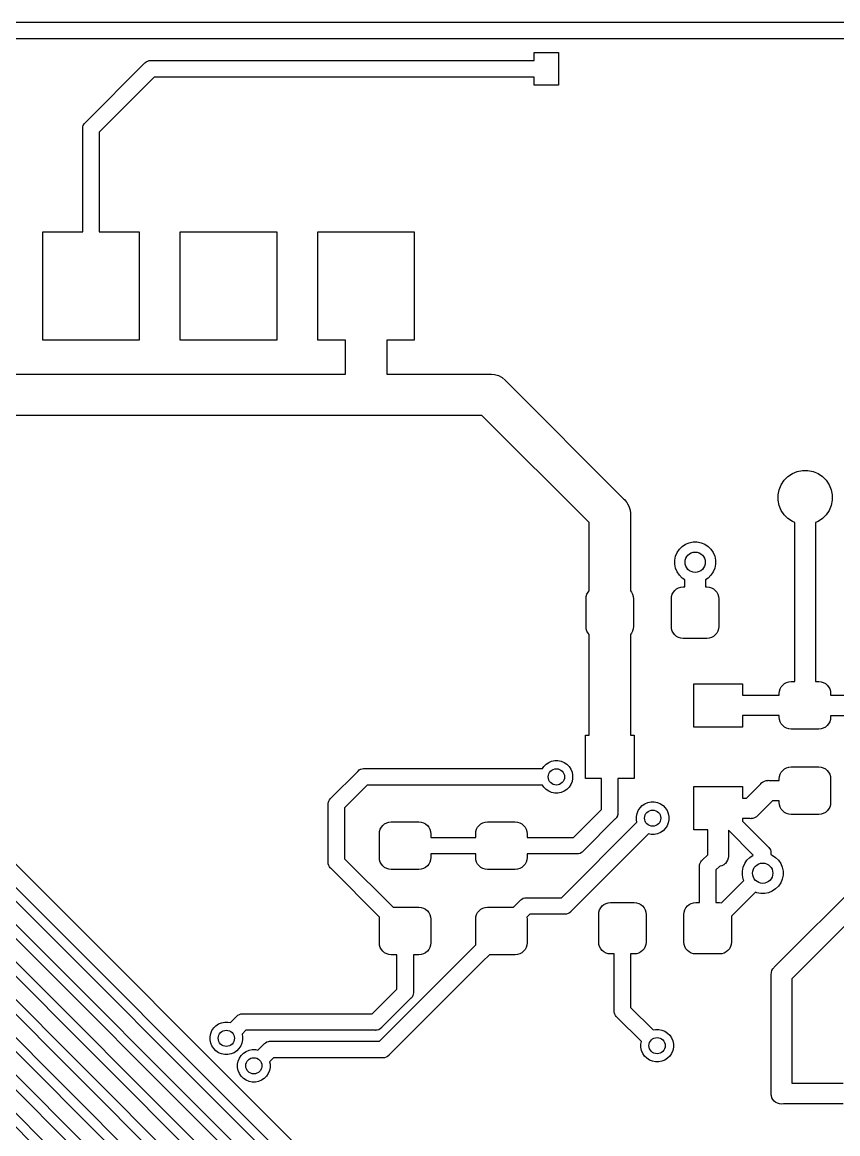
# Model space of a CAD drawing. Extents: x -66 to 211, y -177 to 13.
# Drawn here: x 50.71 to 65.77, y -39.41 to -18.89 of the extents above; entities that cross this region are included whole.
import ezdxf

# ---------------------------------------------------------------- set-up
doc = ezdxf.new("R2010")
doc.units = 0
doc.layers.add('BLACK', color=7, linetype='CONTINUOUS')

msp = doc.modelspace()

# ---------------------------------------------------------------- linework, layer by layer
at = {"layer": 'BLACK', "linetype": 'CONTINUOUS'}
for p, q in [((40.4898, -18.89), (69.1161, -18.89)), ((69.0605, -19.1948), (40.4898, -19.1948)), ((60.166, -19.5971), (60.166, -19.4495)), ((60.166, -19.4495), (60.616, -19.4495)), ((60.616, -19.4495), (60.616, -20.0495)), ((51.8786, -20.7404), (52.972, -19.647)), ((52.972, -19.647), (52.9767, -19.6412)), ((52.9767, -19.6412), (52.9924, -19.6284)), ((52.9924, -19.6284), (52.9999, -19.6222)), ((52.9999, -19.6222), (53.0264, -19.608)), ((53.0264, -19.608), (53.0291, -19.6072)), ((53.0291, -19.6072), (53.0551, -19.5993)), ((53.0551, -19.5993), (53.0775, -19.5971)), ((53.0775, -19.5971), (53.085, -19.5963)), ((53.0775, -19.5971), (53.0775, -19.5971)), ((53.085, -19.5963), (53.0925, -19.5971)), ((53.0925, -19.5971), (60.166, -19.5971)), ((53.1481, -19.9019), (52.1335, -20.9165)), ((60.166, -19.9019), (53.1481, -19.9019)), ((60.166, -20.0495), (60.166, -19.9019)), ((60.616, -20.0495), (60.166, -20.0495)), ((51.828, -20.8534), (51.8309, -20.8235)), ((51.8287, -20.8609), (51.828, -20.8534)), ((51.8287, -22.7566), (51.8287, -20.8609)), ((51.8309, -20.8235), (51.8396, -20.7948)), ((51.8396, -20.7948), (51.8538, -20.7683)), ((51.8538, -20.7683), (51.868, -20.7509)), ((51.868, -20.7509), (51.8681, -20.7509)), ((51.8681, -20.7509), (51.8728, -20.7451)), ((51.8728, -20.7451), (51.8786, -20.7404)), ((52.1335, -20.9165), (52.1335, -22.7566)), ((51.0911, -24.7566), (51.0911, -22.7566)), ((51.0911, -22.7566), (51.8287, -22.7566)), ((52.1335, -22.7566), (52.8711, -22.7566)), ((52.8711, -22.7566), (52.8711, -24.7566)), ((53.6311, -24.7566), (53.6311, -22.7566)), ((53.6311, -22.7566), (55.4111, -22.7566)), ((55.4111, -22.7566), (55.4111, -24.7566)), ((56.1711, -24.7566), (56.1711, -22.7566)), ((56.1711, -22.7566), (57.9511, -22.7566)), ((57.9511, -22.7566), (57.9511, -24.7566)), ((52.8711, -24.7566), (51.0911, -24.7566)), ((55.4111, -24.7566), (53.6311, -24.7566)), ((56.6801, -24.7566), (56.1711, -24.7566)), ((56.6801, -25.3873), (56.6801, -24.7566)), ((57.9511, -24.7566), (57.4421, -24.7566)), ((57.4421, -24.7566), (57.4421, -25.3873)), ((37.8311, -25.3873), (56.6801, -25.3873)), ((57.4421, -25.3873), (59.3411, -25.3873)), ((59.3411, -25.3873), (59.3598, -25.3855)), ((59.3598, -25.3855), (59.3785, -25.3873)), ((59.3785, -25.3873), (59.3785, -25.3873)), ((59.3785, -25.3873), (59.4345, -25.3928)), ((59.4345, -25.3928), (59.5063, -25.4146)), ((59.5063, -25.4146), (59.5725, -25.45)), ((59.5725, -25.45), (59.6305, -25.4976)), ((59.6305, -25.4976), (59.6424, -25.5121)), ((59.6424, -25.5121), (61.8182, -27.6878)), ((57.0449, -26.1493), (37.692, -26.1493)), ((57.0636, -26.1511), (57.0449, -26.1493)), ((57.0823, -26.1493), (57.0636, -26.1511)), ((59.202, -26.1493), (57.0823, -26.1493)), ((61.181, -28.1283), (59.202, -26.1493)), ((64.7829, -27.3469), (64.8526, -27.2773)), ((64.8526, -27.2773), (64.9345, -27.2226)), ((64.9345, -27.2226), (65.0255, -27.1849)), ((65.0255, -27.1849), (65.1221, -27.1657)), ((65.1221, -27.1657), (65.2206, -27.1657)), ((65.2206, -27.1657), (65.3172, -27.1849)), ((65.3172, -27.1849), (65.4082, -27.2226)), ((65.4082, -27.2226), (65.4901, -27.2773)), ((65.4901, -27.2773), (65.5597, -27.3469)), ((64.6905, -27.5198), (64.7282, -27.4288)), ((64.7282, -27.4288), (64.7829, -27.3469)), ((65.5597, -27.3469), (65.6144, -27.4288)), ((65.6144, -27.4288), (65.6521, -27.5198)), ((43.7757, -27.6191), (64.3607, -48.2041)), ((61.8182, -27.6878), (61.8327, -27.6998)), ((61.8327, -27.6998), (61.8465, -27.7166)), ((64.6713, -27.6164), (64.6905, -27.5198)), ((64.6713, -27.7149), (64.6713, -27.6164)), ((65.6521, -27.5198), (65.6713, -27.6164)), ((65.6713, -27.6164), (65.6713, -27.7149)), ((64.1845, -48.459), (43.5995, -27.874)), ((61.8465, -27.7166), (61.8803, -27.7578)), ((61.8803, -27.7578), (61.8923, -27.7802)), ((61.8923, -27.7802), (61.9157, -27.824)), ((61.9157, -27.824), (61.9375, -27.8958)), ((61.9375, -27.8958), (61.943, -27.9518)), ((64.6905, -27.8115), (64.6713, -27.7149)), ((64.7282, -27.9025), (64.6905, -27.8115)), ((64.7829, -27.9844), (64.7282, -27.9025)), ((65.6144, -27.9025), (65.5597, -27.9844)), ((65.6521, -27.8115), (65.6144, -27.9025)), ((65.6713, -27.7149), (65.6521, -27.8115)), ((43.5674, -28.0915), (64.1727, -48.6969)), ((61.943, -27.9518), (61.9448, -27.9705)), ((61.9448, -27.9705), (61.943, -27.9892)), ((61.943, -27.9892), (61.943, -29.3874)), ((64.8526, -28.0541), (64.7829, -27.9844)), ((64.9345, -28.1088), (64.8526, -28.0541)), ((64.9808, -28.128), (64.9345, -28.1088)), ((65.4082, -28.1088), (65.3618, -28.128)), ((65.4901, -28.0541), (65.4082, -28.1088)), ((65.5597, -27.9844), (65.4901, -28.0541)), ((61.181, -29.3874), (61.181, -28.1283)), ((64.9808, -31.0636), (64.9808, -28.128)), ((65.3618, -28.128), (65.3618, -31.0636)), ((63.9965, -48.9518), (43.3912, -28.3464)), ((62.9617, -28.5272), (63.0299, -28.4989)), ((63.0299, -28.4989), (63.1024, -28.4845)), ((63.1024, -28.4845), (63.1763, -28.4845)), ((63.1763, -28.4845), (63.2487, -28.4989)), ((63.2487, -28.4989), (63.3169, -28.5272)), ((43.3388, -28.5538), (63.9873, -49.2023)), ((62.7787, -28.7501), (62.807, -28.6819)), ((62.807, -28.6819), (62.848, -28.6204)), ((62.848, -28.6204), (62.9003, -28.5682)), ((62.9003, -28.5682), (62.9617, -28.5272)), ((63.3169, -28.5272), (63.3784, -28.5682)), ((63.3784, -28.5682), (63.4306, -28.6204)), ((63.4306, -28.6204), (63.4716, -28.6819)), ((63.4716, -28.6819), (63.4999, -28.7501)), ((63.8111, -49.4572), (43.1626, -28.8087)), ((62.7643, -28.8225), (62.7787, -28.7501)), ((62.7643, -28.8964), (62.7643, -28.8225)), ((62.7787, -28.9689), (62.7643, -28.8964)), ((63.4999, -28.7501), (63.5143, -28.8225)), ((63.5143, -28.8964), (63.4999, -28.9689)), ((63.5143, -28.8225), (63.5143, -28.8964)), ((43.1127, -29.0262), (63.7917, -49.7053)), ((62.807, -29.0371), (62.7787, -28.9689)), ((62.848, -29.0985), (62.807, -29.0371)), ((62.9003, -29.1508), (62.848, -29.0985)), ((63.4306, -29.0985), (63.3784, -29.1508)), ((63.4716, -29.0371), (63.4306, -29.0985)), ((63.4999, -28.9689), (63.4716, -29.0371)), ((63.6156, -49.9601), (42.9365, -29.2811)), ((62.7967, -29.351), (62.8345, -29.3308)), ((62.8345, -29.3308), (62.8756, -29.3183)), ((62.8756, -29.3183), (62.9182, -29.3141)), ((62.9465, -29.1816), (62.9003, -29.1508)), ((62.9182, -29.3141), (62.9465, -29.3141)), ((62.9465, -29.3141), (62.9465, -29.1816)), ((63.3784, -29.1508), (63.3275, -29.1848)), ((63.3275, -29.1848), (63.3275, -29.3141)), ((63.3275, -29.3141), (63.3557, -29.3141)), ((63.3557, -29.3141), (63.3984, -29.3183)), ((63.3984, -29.3183), (63.4394, -29.3308)), ((63.4394, -29.3308), (63.4773, -29.351)), ((42.8867, -29.5012), (63.5911, -50.2056)), ((61.1245, -29.5329), (61.1287, -29.4902)), ((61.1245, -30.0454), (61.1245, -29.5329)), ((61.1287, -29.4902), (61.1411, -29.4492)), ((61.1411, -29.4492), (61.1613, -29.4113)), ((61.1613, -29.4113), (61.181, -29.3874)), ((61.943, -29.3874), (61.9626, -29.4113)), ((61.9626, -29.4113), (61.9828, -29.4492)), ((61.9828, -29.4492), (61.9953, -29.4902)), ((61.9953, -29.4902), (61.9995, -29.5329)), ((61.9995, -29.5329), (61.9995, -30.0454)), ((62.6995, -29.5329), (62.7037, -29.4902)), ((62.6995, -30.0454), (62.6995, -29.5329)), ((62.7037, -29.4902), (62.7161, -29.4492)), ((62.7161, -29.4492), (62.7363, -29.4113)), ((62.7363, -29.4113), (62.7635, -29.3782)), ((62.7635, -29.3782), (62.7967, -29.351)), ((63.4773, -29.351), (63.5104, -29.3782)), ((63.5104, -29.3782), (63.5376, -29.4113)), ((63.5376, -29.4113), (63.5578, -29.4492)), ((63.5578, -29.4492), (63.5703, -29.4902)), ((63.5703, -29.4902), (63.5745, -29.5329)), ((63.5745, -29.5329), (63.5745, -30.0454)), ((63.4149, -50.4605), (42.7105, -29.7561)), ((42.6631, -29.9635), (63.4209, -50.7213)), ((61.1287, -30.088), (61.1245, -30.0454)), ((61.1411, -30.1291), (61.1287, -30.088)), ((61.1613, -30.1669), (61.1411, -30.1291)), ((61.9828, -30.1291), (61.9626, -30.1669)), ((61.9953, -30.088), (61.9828, -30.1291)), ((61.9995, -30.0454), (61.9953, -30.088)), ((62.7037, -30.088), (62.6995, -30.0454)), ((62.7161, -30.1291), (62.7037, -30.088)), ((62.7363, -30.1669), (62.7161, -30.1291)), ((63.5578, -30.1291), (63.5376, -30.1669)), ((63.5703, -30.088), (63.5578, -30.1291)), ((63.5745, -30.0454), (63.5703, -30.088)), ((63.2447, -50.9761), (42.487, -30.2184)), ((61.181, -30.1908), (61.1613, -30.1669)), ((61.181, -32.0522), (61.181, -30.1908)), ((61.9626, -30.1669), (61.943, -30.1908)), ((61.943, -30.1908), (61.943, -32.0522)), ((62.7635, -30.2), (62.7363, -30.1669)), ((62.7967, -30.2273), (62.7635, -30.2)), ((62.8345, -30.2475), (62.7967, -30.2273)), ((62.8756, -30.2599), (62.8345, -30.2475)), ((62.9182, -30.2641), (62.8756, -30.2599)), ((63.3557, -30.2641), (62.9182, -30.2641)), ((63.3984, -30.2599), (63.3557, -30.2641)), ((63.4394, -30.2475), (63.3984, -30.2599)), ((63.4773, -30.2273), (63.4394, -30.2475)), ((63.5104, -30.2), (63.4773, -30.2273)), ((63.5376, -30.1669), (63.5104, -30.2)), ((42.4472, -30.4537), (63.2177, -51.2242)), ((63.0415, -51.4791), (42.2711, -30.7086)), ((42.2466, -30.9363), (63.0297, -51.7195)), ((63.1116, -31.9022), (63.1116, -31.1022)), ((63.1116, -31.1022), (64.0116, -31.1022)), ((64.0116, -31.1022), (64.0116, -31.3106)), ((64.7079, -31.1986), (64.7281, -31.1608)), ((64.7281, -31.1608), (64.7553, -31.1276)), ((64.7553, -31.1276), (64.7885, -31.1004)), ((64.7885, -31.1004), (64.8263, -31.0802)), ((64.8263, -31.0802), (64.8673, -31.0678)), ((64.8673, -31.0678), (64.91, -31.0636)), ((64.91, -31.0636), (64.9808, -31.0636)), ((65.3618, -31.0636), (65.4225, -31.0636)), ((65.4225, -31.0636), (65.4652, -31.0678)), ((65.4652, -31.0678), (65.5062, -31.0802)), ((65.5062, -31.0802), (65.544, -31.1004)), ((65.544, -31.1004), (65.5772, -31.1276)), ((65.5772, -31.1276), (65.6044, -31.1608)), ((65.6044, -31.1608), (65.6246, -31.1986)), ((64.0116, -31.3106), (64.6912, -31.3106)), ((64.6912, -31.2823), (64.6954, -31.2397)), ((64.6912, -31.3106), (64.6912, -31.2823)), ((64.6954, -31.2397), (64.7079, -31.1986)), ((65.6246, -31.1986), (65.637, -31.2397)), ((65.637, -31.2397), (65.6412, -31.2823)), ((65.6412, -31.2823), (65.6412, -31.3132)), ((65.6412, -31.3132), (68.0804, -31.3132)), ((64.6912, -31.6916), (64.0116, -31.6916)), ((64.0116, -31.6916), (64.0116, -31.9022)), ((64.6912, -31.7198), (64.6912, -31.6916)), ((64.6954, -31.7625), (64.6912, -31.7198)), ((64.7079, -31.8035), (64.6954, -31.7625)), ((64.7281, -31.8414), (64.7079, -31.8035)), ((65.6246, -31.8035), (65.6044, -31.8414)), ((65.637, -31.7625), (65.6246, -31.8035)), ((65.6412, -31.7198), (65.637, -31.7625)), ((67.8993, -31.6942), (65.6412, -31.6942)), ((65.6412, -31.6942), (65.6412, -31.7198)), ((64.0116, -31.9022), (63.1116, -31.9022)), ((64.7553, -31.8745), (64.7281, -31.8414)), ((64.7885, -31.9017), (64.7553, -31.8745)), ((64.8263, -31.9219), (64.7885, -31.9017)), ((64.8673, -31.9344), (64.8263, -31.9219)), ((64.91, -31.9386), (64.8673, -31.9344)), ((65.4225, -31.9386), (64.91, -31.9386)), ((65.4652, -31.9344), (65.4225, -31.9386)), ((65.5062, -31.9219), (65.4652, -31.9344)), ((65.544, -31.9017), (65.5062, -31.9219)), ((65.5772, -31.8745), (65.544, -31.9017)), ((65.6044, -31.8414), (65.5772, -31.8745)), ((61.1116, -32.8522), (61.1116, -32.0522)), ((61.1116, -32.0522), (61.181, -32.0522)), ((61.943, -32.0522), (62.0116, -32.0522)), ((62.0116, -32.0522), (62.0116, -32.8522)), ((60.3434, -32.6306), (60.3852, -32.5889)), ((60.3852, -32.5889), (60.4344, -32.556)), ((60.4344, -32.556), (60.489, -32.5334)), ((60.489, -32.5334), (60.5469, -32.5219)), ((60.5469, -32.5219), (60.606, -32.5219)), ((60.606, -32.5219), (60.664, -32.5334)), ((60.664, -32.5334), (60.7186, -32.556)), ((60.7186, -32.556), (60.7677, -32.5889)), ((60.7677, -32.5889), (60.8095, -32.6306)), ((56.41, -33.2168), (56.9074, -32.7194)), ((56.9074, -32.7194), (56.9122, -32.7136)), ((56.9122, -32.7136), (56.9191, -32.7079)), ((56.9191, -32.7079), (56.9354, -32.6946)), ((56.9354, -32.6946), (56.9615, -32.6806)), ((56.9615, -32.6806), (56.9619, -32.6804)), ((56.9619, -32.6804), (56.9906, -32.6717)), ((56.9906, -32.6717), (57.013, -32.6695)), ((57.013, -32.6695), (57.0205, -32.6687)), ((57.013, -32.6695), (57.013, -32.6695)), ((57.0205, -32.6687), (57.0279, -32.6695)), ((57.0279, -32.6695), (60.3175, -32.6695)), ((60.3175, -32.6695), (60.3434, -32.6306)), ((60.8095, -32.6306), (60.8423, -32.6798)), ((60.8423, -32.6798), (60.8649, -32.7344)), ((60.8649, -32.7344), (60.8765, -32.7923)), ((60.8765, -32.7923), (60.8765, -32.8514)), ((64.6912, -32.8573), (64.6954, -32.8147)), ((64.6954, -32.8147), (64.7079, -32.7736)), ((64.7079, -32.7736), (64.7281, -32.7358)), ((64.7281, -32.7358), (64.7553, -32.7026)), ((64.7553, -32.7026), (64.7885, -32.6754)), ((64.7885, -32.6754), (64.8263, -32.6552)), ((64.8263, -32.6552), (64.8673, -32.6428)), ((64.8673, -32.6428), (64.91, -32.6386)), ((64.91, -32.6386), (65.4225, -32.6386)), ((65.4225, -32.6386), (65.4652, -32.6428)), ((65.4652, -32.6428), (65.5062, -32.6552)), ((65.5062, -32.6552), (65.544, -32.6754)), ((65.544, -32.6754), (65.5772, -32.7026)), ((65.5772, -32.7026), (65.6044, -32.7358)), ((65.6044, -32.7358), (65.6246, -32.7736)), ((65.6246, -32.7736), (65.637, -32.8147)), ((65.637, -32.8147), (65.6412, -32.8573)), ((57.0836, -32.9743), (56.6649, -33.393)), ((60.3175, -32.9743), (57.0836, -32.9743)), ((60.3434, -33.0131), (60.3175, -32.9743)), ((60.3852, -33.0549), (60.3434, -33.0131)), ((60.8095, -33.0131), (60.7677, -33.0549)), ((60.8423, -32.964), (60.8095, -33.0131)), ((60.8649, -32.9094), (60.8423, -32.964)), ((60.8765, -32.8514), (60.8649, -32.9094)), ((61.4092, -32.8522), (61.1116, -32.8522)), ((61.4092, -32.8603), (61.4092, -32.8522)), ((61.4092, -33.1645), (61.4092, -32.8603)), ((61.4092, -32.8603), (61.4092, -32.8603)), ((62.0116, -32.8522), (61.714, -32.8522)), ((61.714, -32.8522), (61.714, -33.4777)), ((63.1116, -33.8022), (63.1116, -33.0022)), ((63.1116, -33.0022), (64.0116, -33.0022)), ((64.0116, -33.0022), (64.0116, -33.2117)), ((64.0854, -33.2117), (64.3491, -32.948)), ((64.3491, -32.948), (64.355, -32.9407)), ((64.355, -32.9407), (64.3841, -32.9169)), ((64.3841, -32.9169), (64.4171, -32.8992)), ((64.4171, -32.8992), (64.4531, -32.8883)), ((64.4531, -32.8883), (64.481, -32.8856)), ((64.481, -32.8856), (64.4811, -32.8856)), ((64.4811, -32.8856), (64.4904, -32.8847)), ((64.4904, -32.8847), (64.4997, -32.8856)), ((64.4997, -32.8856), (64.6912, -32.8856)), ((64.6912, -32.8856), (64.6912, -32.8573)), ((65.6412, -32.8573), (65.6412, -33.2948)), ((56.3851, -33.2448), (56.3994, -33.2274)), ((56.3994, -33.2274), (56.4042, -33.2216)), ((56.3994, -33.2274), (56.3994, -33.2274)), ((56.4042, -33.2216), (56.41, -33.2168)), ((60.4344, -33.0877), (60.3852, -33.0549)), ((60.489, -33.1104), (60.4344, -33.0877)), ((60.5469, -33.1219), (60.489, -33.1104)), ((60.606, -33.1219), (60.5469, -33.1219)), ((60.664, -33.1104), (60.606, -33.1219)), ((60.7186, -33.0877), (60.664, -33.1104)), ((60.7677, -33.0549), (60.7186, -33.0877)), ((61.4092, -33.4221), (61.4092, -33.1645)), ((61.4092, -33.1645), (61.4092, -33.1645)), ((64.0116, -33.2117), (64.0854, -33.2117)), ((56.3593, -33.3299), (56.3623, -33.3)), ((56.3601, -33.3374), (56.3593, -33.3299)), ((56.3601, -34.3894), (56.3601, -33.3374)), ((56.3623, -33.3), (56.3629, -33.2979)), ((56.3629, -33.2979), (56.3656, -33.2891)), ((56.3656, -33.2891), (56.371, -33.2713)), ((56.371, -33.2713), (56.3851, -33.2448)), ((56.6649, -33.393), (56.6649, -34.3338)), ((60.8918, -33.9395), (61.4092, -33.4221)), ((62.066, -33.4964), (62.0886, -33.4418)), ((62.0886, -33.4418), (62.1214, -33.3926)), ((62.1214, -33.3926), (62.1632, -33.3509)), ((62.1632, -33.3509), (62.2124, -33.318)), ((62.2124, -33.318), (62.267, -33.2954)), ((62.267, -33.2954), (62.3249, -33.2839)), ((62.3249, -33.2839), (62.384, -33.2839)), ((62.384, -33.2839), (62.442, -33.2954)), ((62.442, -33.2954), (62.4966, -33.318)), ((62.4966, -33.318), (62.5457, -33.3509)), ((62.5457, -33.3509), (62.5875, -33.3926)), ((62.5875, -33.3926), (62.6203, -33.4418)), ((62.6203, -33.4418), (62.6429, -33.4964)), ((64.5693, -33.2666), (64.3056, -33.5303)), ((64.6912, -33.2666), (64.5693, -33.2666)), ((64.6064, -36.3279), (67.6148, -33.3195)), ((64.6912, -33.2948), (64.6912, -33.2666)), ((64.6954, -33.3375), (64.6912, -33.2948)), ((64.7079, -33.3785), (64.6954, -33.3375)), ((64.7281, -33.4164), (64.7079, -33.3785)), ((64.7553, -33.4495), (64.7281, -33.4164)), ((65.6044, -33.4164), (65.5772, -33.4495)), ((65.6246, -33.3785), (65.6044, -33.4164)), ((65.637, -33.3375), (65.6246, -33.3785)), ((65.6412, -33.2948), (65.637, -33.3375)), ((61.664, -33.5983), (61.068, -34.1944)), ((61.6699, -33.5935), (61.664, -33.5983)), ((61.6777, -33.5839), (61.6699, -33.5935)), ((61.6889, -33.5703), (61.6777, -33.5839)), ((61.703, -33.5438), (61.6889, -33.5703)), ((61.7058, -33.5347), (61.703, -33.5438)), ((61.7118, -33.5151), (61.7058, -33.5347)), ((61.714, -33.4927), (61.7118, -33.5151)), ((61.714, -33.4777), (61.7147, -33.4852)), ((61.7147, -33.4852), (61.714, -33.4927)), ((61.714, -33.4927), (61.714, -33.4927)), ((62.0545, -33.5543), (62.066, -33.4964)), ((62.0545, -33.6134), (62.0545, -33.5543)), ((62.0636, -33.6592), (62.0545, -33.6134)), ((62.6429, -33.4964), (62.6545, -33.5543)), ((62.6545, -33.6134), (62.6429, -33.6714)), ((62.6545, -33.5543), (62.6545, -33.6134)), ((64.155, -33.5927), (64.0116, -33.5927)), ((64.0116, -33.5927), (64.0116, -33.6366)), ((64.0116, -33.6366), (64.4889, -34.114)), ((64.1643, -33.5936), (64.155, -33.5927)), ((64.1736, -33.5927), (64.1643, -33.5936)), ((64.1737, -33.5927), (64.1736, -33.5927)), ((64.2016, -33.5899), (64.1737, -33.5927)), ((64.2376, -33.579), (64.2016, -33.5899)), ((64.2707, -33.5613), (64.2376, -33.579)), ((64.2997, -33.5375), (64.2707, -33.5613)), ((64.3056, -33.5303), (64.2997, -33.5375)), ((64.7885, -33.4767), (64.7553, -33.4495)), ((64.8263, -33.4969), (64.7885, -33.4767)), ((64.8673, -33.5094), (64.8263, -33.4969)), ((64.91, -33.5136), (64.8673, -33.5094)), ((65.4225, -33.5136), (64.91, -33.5136)), ((67.9217, -33.5514), (64.9249, -36.5481)), ((65.4652, -33.5094), (65.4225, -33.5136)), ((65.5062, -33.4969), (65.4652, -33.5094)), ((65.544, -33.4767), (65.5062, -33.4969)), ((65.5772, -33.4495), (65.544, -33.4767)), ((57.3075, -33.8731), (57.3117, -33.8305)), ((57.3117, -33.8305), (57.3241, -33.7894)), ((57.3241, -33.7894), (57.3443, -33.7516)), ((57.3443, -33.7516), (57.3715, -33.7184)), ((57.3715, -33.7184), (57.4047, -33.6912)), ((57.4047, -33.6912), (57.4425, -33.671)), ((57.4425, -33.671), (57.4835, -33.6586)), ((57.4835, -33.6586), (57.5262, -33.6544)), ((57.5262, -33.6544), (58.0387, -33.6544)), ((58.0387, -33.6544), (58.0814, -33.6586)), ((58.0814, -33.6586), (58.1224, -33.671)), ((58.1224, -33.671), (58.1602, -33.6912)), ((58.1602, -33.6912), (58.1934, -33.7184)), ((58.1934, -33.7184), (58.2206, -33.7516)), ((58.2206, -33.7516), (58.2408, -33.7894)), ((58.2408, -33.7894), (58.2533, -33.8305)), ((58.2533, -33.8305), (58.2575, -33.8731)), ((59.0855, -33.8731), (59.0897, -33.8305)), ((59.0897, -33.8305), (59.1021, -33.7894)), ((59.1021, -33.7894), (59.1223, -33.7516)), ((59.1223, -33.7516), (59.1495, -33.7184)), ((59.1495, -33.7184), (59.1827, -33.6912)), ((59.1827, -33.6912), (59.2205, -33.671)), ((59.2205, -33.671), (59.2615, -33.6586)), ((59.2615, -33.6586), (59.3042, -33.6544)), ((59.3042, -33.6544), (59.8167, -33.6544)), ((59.8167, -33.6544), (59.8594, -33.6586)), ((59.8594, -33.6586), (59.9004, -33.671)), ((59.9004, -33.671), (59.9382, -33.6912)), ((59.9382, -33.6912), (59.9714, -33.7184)), ((59.9714, -33.7184), (59.9986, -33.7516)), ((59.9986, -33.7516), (60.0188, -33.7894)), ((60.0188, -33.7894), (60.0313, -33.8305)), ((60.0313, -33.8305), (60.0355, -33.8731)), ((60.6699, -35.0529), (62.0636, -33.6592)), ((62.4966, -33.8497), (62.442, -33.8724)), ((62.5457, -33.8169), (62.4966, -33.8497)), ((62.5875, -33.7751), (62.5457, -33.8169)), ((62.6203, -33.726), (62.5875, -33.7751)), ((62.6429, -33.6714), (62.6203, -33.726)), ((63.3711, -33.8022), (63.1116, -33.8022)), ((63.3711, -34.2593), (63.3711, -33.8022)), ((64.2107, -34.2668), (63.7521, -33.8082)), ((63.7521, -33.8082), (63.7521, -34.275)), ((57.3075, -34.3106), (57.3075, -33.8731)), ((58.2575, -33.8731), (58.2575, -33.9395)), ((58.2575, -33.9395), (59.0855, -33.9395)), ((59.0855, -33.9395), (59.0855, -33.8731)), ((60.0355, -33.8731), (60.0355, -33.9395)), ((60.0355, -33.9395), (60.8918, -33.9395)), ((62.2791, -33.8748), (60.8461, -35.3077)), ((62.3249, -33.8839), (62.2791, -33.8748)), ((62.384, -33.8839), (62.3249, -33.8839)), ((62.442, -33.8724), (62.384, -33.8839)), ((59.0855, -34.2443), (58.2575, -34.2443)), ((58.2575, -34.2443), (58.2575, -34.3106)), ((59.0855, -34.3106), (59.0855, -34.2443)), ((60.9474, -34.2443), (60.0355, -34.2443)), ((60.0355, -34.2443), (60.0355, -34.3106)), ((60.9549, -34.245), (60.9474, -34.2443)), ((60.9624, -34.2443), (60.9549, -34.245)), ((60.9848, -34.2421), (60.9624, -34.2443)), ((60.9624, -34.2443), (60.9624, -34.2443)), ((61.0135, -34.2334), (60.9848, -34.2421)), ((61.04, -34.2192), (61.0135, -34.2334)), ((61.0499, -34.2111), (61.04, -34.2192)), ((61.0574, -34.2049), (61.0499, -34.2111)), ((61.0632, -34.2002), (61.0574, -34.2049)), ((61.0574, -34.2049), (61.0574, -34.2049)), ((61.068, -34.1944), (61.0632, -34.2002)), ((63.268, -34.3624), (63.3711, -34.2593)), ((64.1474, -34.3086), (64.2088, -34.2676)), ((64.2088, -34.2676), (64.2107, -34.2668)), ((64.4889, -34.114), (64.4947, -34.1188)), ((64.4947, -34.1188), (64.4995, -34.1246)), ((64.4995, -34.1246), (64.4995, -34.1246)), ((64.4995, -34.1246), (64.5138, -34.142)), ((64.5138, -34.142), (64.5175, -34.149)), ((64.5175, -34.149), (64.5279, -34.1685)), ((64.5279, -34.1685), (64.5367, -34.1972)), ((64.5367, -34.1972), (64.5389, -34.2196)), ((64.5389, -34.2196), (64.5389, -34.2196)), ((64.5389, -34.2196), (64.5396, -34.2271)), ((64.5396, -34.2271), (64.5389, -34.2345)), ((64.5389, -34.2345), (64.5389, -34.2571)), ((64.5389, -34.2571), (64.5641, -34.2676)), ((64.5641, -34.2676), (64.6255, -34.3086)), ((56.3593, -34.3969), (56.3601, -34.3894)), ((56.3601, -34.4044), (56.3593, -34.3969)), ((56.3623, -34.4268), (56.3601, -34.4044)), ((56.3601, -34.4044), (56.3601, -34.4044)), ((56.371, -34.4555), (56.3623, -34.4268)), ((56.3851, -34.482), (56.371, -34.4555)), ((56.6649, -34.3338), (57.5605, -35.2294)), ((57.3117, -34.3533), (57.3075, -34.3106)), ((57.3241, -34.3943), (57.3117, -34.3533)), ((57.3443, -34.4322), (57.3241, -34.3943)), ((57.3715, -34.4653), (57.3443, -34.4322)), ((57.4047, -34.4925), (57.3715, -34.4653)), ((58.1934, -34.4653), (58.1602, -34.4925)), ((58.2206, -34.4322), (58.1934, -34.4653)), ((58.2408, -34.3943), (58.2206, -34.4322)), ((58.2533, -34.3533), (58.2408, -34.3943)), ((58.2575, -34.3106), (58.2533, -34.3533)), ((59.0897, -34.3533), (59.0855, -34.3106)), ((59.1021, -34.3943), (59.0897, -34.3533)), ((59.1223, -34.4322), (59.1021, -34.3943)), ((59.1495, -34.4653), (59.1223, -34.4322)), ((59.1827, -34.4925), (59.1495, -34.4653)), ((59.9714, -34.4653), (59.9382, -34.4925)), ((59.9986, -34.4322), (59.9714, -34.4653)), ((60.0188, -34.3943), (59.9986, -34.4322)), ((60.0313, -34.3533), (60.0188, -34.3943)), ((60.0355, -34.3106), (60.0313, -34.3533)), ((63.2173, -34.4754), (63.2203, -34.4455)), ((63.2203, -34.4455), (63.2209, -34.4435)), ((63.2209, -34.4435), (63.2258, -34.4275)), ((63.2258, -34.4275), (63.229, -34.4168)), ((63.229, -34.4168), (63.2431, -34.3903)), ((63.2431, -34.3903), (63.2574, -34.3729)), ((63.2574, -34.3729), (63.2622, -34.3671)), ((63.2574, -34.3729), (63.2574, -34.3729)), ((63.2622, -34.3671), (63.268, -34.3624)), ((63.5877, -34.4737), (63.5229, -34.5385)), ((63.5983, -34.4727), (63.5877, -34.4737)), ((63.6342, -34.4618), (63.5983, -34.4727)), ((63.6673, -34.4441), (63.6342, -34.4618)), ((63.6891, -34.4262), (63.6673, -34.4441)), ((63.6897, -34.4256), (63.6891, -34.4262)), ((63.6969, -34.4197), (63.6897, -34.4256)), ((63.7207, -34.3907), (63.6969, -34.4197)), ((63.7384, -34.3576), (63.7207, -34.3907)), ((63.7493, -34.3217), (63.7384, -34.3576)), ((63.7521, -34.2937), (63.7493, -34.3217)), ((63.7521, -34.275), (63.753, -34.2843)), ((63.753, -34.2843), (63.7521, -34.2937)), ((63.7521, -34.2937), (63.7521, -34.2937)), ((64.0259, -34.4905), (64.0541, -34.4223)), ((64.0541, -34.4223), (64.0952, -34.3608)), ((64.0952, -34.3608), (64.1474, -34.3086)), ((64.6255, -34.3086), (64.6777, -34.3608)), ((64.6777, -34.3608), (64.7188, -34.4223)), ((64.7188, -34.4223), (64.747, -34.4905)), ((56.3994, -34.4994), (56.3851, -34.482)), ((56.4042, -34.5052), (56.3994, -34.4994)), ((56.3994, -34.4994), (56.3994, -34.4994)), ((56.41, -34.5099), (56.4042, -34.5052)), ((57.3111, -35.4111), (56.41, -34.5099)), ((57.4425, -34.5127), (57.4047, -34.4925)), ((57.4835, -34.5252), (57.4425, -34.5127)), ((57.5262, -34.5294), (57.4835, -34.5252)), ((58.0387, -34.5294), (57.5262, -34.5294)), ((58.0814, -34.5252), (58.0387, -34.5294)), ((58.1224, -34.5127), (58.0814, -34.5252)), ((58.1602, -34.4925), (58.1224, -34.5127)), ((59.2205, -34.5127), (59.1827, -34.4925)), ((59.2615, -34.5252), (59.2205, -34.5127)), ((59.3042, -34.5294), (59.2615, -34.5252)), ((59.8167, -34.5294), (59.3042, -34.5294)), ((59.8594, -34.5252), (59.8167, -34.5294)), ((59.9004, -34.5127), (59.8594, -34.5252)), ((59.9382, -34.4925), (59.9004, -34.5127)), ((63.2181, -34.4829), (63.2173, -34.4754)), ((63.2181, -35.1409), (63.2181, -34.4829)), ((63.5229, -34.5385), (63.5229, -35.1409)), ((64.0115, -34.5629), (64.0259, -34.4905)), ((64.0115, -34.6368), (64.0115, -34.5629)), ((64.0259, -34.7093), (64.0115, -34.6368)), ((64.747, -34.4905), (64.7615, -34.5629)), ((64.7615, -34.6368), (64.747, -34.7093)), ((64.7615, -34.5629), (64.7615, -34.6368)), ((63.6263, -35.1445), (64.0363, -34.7345)), ((64.0363, -34.7345), (64.0259, -34.7093)), ((64.6777, -34.8389), (64.6255, -34.8912)), ((64.7188, -34.7775), (64.6777, -34.8389)), ((64.747, -34.7093), (64.7188, -34.7775)), ((59.9196, -35.0922), (59.937, -35.0779)), ((59.937, -35.0779), (59.9635, -35.0638)), ((59.9635, -35.0638), (59.9683, -35.0623)), ((59.9683, -35.0623), (59.9922, -35.0551)), ((59.9922, -35.0551), (60.0146, -35.0529)), ((60.0146, -35.0529), (60.0221, -35.0521)), ((60.0146, -35.0529), (60.0146, -35.0529)), ((60.0221, -35.0521), (60.0295, -35.0529)), ((60.0295, -35.0529), (60.6699, -35.0529)), ((64.2518, -34.95), (63.808, -35.3939)), ((64.2771, -34.9605), (64.2518, -34.95)), ((64.3495, -34.9749), (64.2771, -34.9605)), ((64.4234, -34.9749), (64.3495, -34.9749)), ((64.4958, -34.9605), (64.4234, -34.9749)), ((64.5641, -34.9322), (64.4958, -34.9605)), ((64.6255, -34.8912), (64.5641, -34.9322)), ((57.5605, -35.2294), (58.0387, -35.2294)), ((58.0387, -35.2294), (58.0814, -35.2336)), ((58.0814, -35.2336), (58.1224, -35.246)), ((58.1224, -35.246), (58.1602, -35.2662)), ((58.1602, -35.2662), (58.1934, -35.2934)), ((58.1934, -35.2934), (58.2206, -35.3266)), ((59.1223, -35.3266), (59.1495, -35.2934)), ((59.1495, -35.2934), (59.1827, -35.2662)), ((59.1827, -35.2662), (59.2205, -35.246)), ((59.2205, -35.246), (59.2615, -35.2336)), ((59.2615, -35.2336), (59.3042, -35.2294)), ((59.3042, -35.2294), (59.7824, -35.2294)), ((59.7824, -35.2294), (59.909, -35.1028)), ((59.909, -35.1028), (59.9138, -35.097)), ((59.9138, -35.097), (59.9196, -35.0922)), ((59.9196, -35.0922), (59.9196, -35.0922)), ((61.3622, -35.317), (61.3746, -35.2759)), ((61.3746, -35.2759), (61.3948, -35.2381)), ((61.3948, -35.2381), (61.422, -35.2049)), ((61.422, -35.2049), (61.4552, -35.1777)), ((61.4552, -35.1777), (61.493, -35.1575)), ((61.493, -35.1575), (61.534, -35.1451)), ((61.534, -35.1451), (61.5767, -35.1409)), ((61.5767, -35.1409), (62.0142, -35.1409)), ((62.0142, -35.1409), (62.0569, -35.1451)), ((62.0569, -35.1451), (62.0979, -35.1575)), ((62.0979, -35.1575), (62.1357, -35.1777)), ((62.1357, -35.1777), (62.1689, -35.2049)), ((62.1689, -35.2049), (62.1961, -35.2381)), ((62.1961, -35.2381), (62.2163, -35.2759)), ((62.2163, -35.2759), (62.2288, -35.317)), ((62.9372, -35.317), (62.9496, -35.2759)), ((62.9496, -35.2759), (62.9698, -35.2381)), ((62.9698, -35.2381), (62.997, -35.2049)), ((62.997, -35.2049), (63.0302, -35.1777)), ((63.0302, -35.1777), (63.068, -35.1575)), ((63.068, -35.1575), (63.109, -35.1451)), ((63.109, -35.1451), (63.1517, -35.1409)), ((63.1517, -35.1409), (63.2181, -35.1409)), ((63.5229, -35.1409), (63.5892, -35.1409)), ((63.5892, -35.1409), (63.6263, -35.1445)), ((57.3075, -35.4481), (57.3111, -35.4111)), ((57.3075, -35.8856), (57.3075, -35.4481)), ((58.2206, -35.3266), (58.2408, -35.3644)), ((58.2408, -35.3644), (58.2533, -35.4055)), ((58.2533, -35.4055), (58.2575, -35.4481)), ((58.2575, -35.4481), (58.2575, -35.8856)), ((59.0855, -35.4481), (59.0897, -35.4055)), ((59.0855, -35.8856), (59.0855, -35.4481)), ((59.0897, -35.4055), (59.1021, -35.3644)), ((59.1021, -35.3644), (59.1223, -35.3266)), ((60.0852, -35.3577), (60.0318, -35.4111)), ((60.0318, -35.4111), (60.0355, -35.4481)), ((60.0355, -35.4481), (60.0355, -35.8856)), ((60.7256, -35.3577), (60.0852, -35.3577)), ((60.7331, -35.3584), (60.7256, -35.3577)), ((60.7405, -35.3577), (60.7331, -35.3584)), ((60.7406, -35.3577), (60.7405, -35.3577)), ((60.7629, -35.3555), (60.7406, -35.3577)), ((60.7917, -35.3467), (60.7629, -35.3555)), ((60.8181, -35.3326), (60.7917, -35.3467)), ((60.8205, -35.3307), (60.8181, -35.3326)), ((60.8355, -35.3183), (60.8205, -35.3307)), ((60.8414, -35.3136), (60.8355, -35.3183)), ((60.8355, -35.3183), (60.8355, -35.3183)), ((60.8461, -35.3077), (60.8414, -35.3136)), ((61.358, -35.3596), (61.3622, -35.317)), ((61.358, -35.8721), (61.358, -35.3596)), ((62.2288, -35.317), (62.233, -35.3596)), ((62.233, -35.3596), (62.233, -35.8721)), ((62.933, -35.3596), (62.9372, -35.317)), ((62.933, -35.8721), (62.933, -35.3596)), ((63.808, -35.3939), (63.808, -35.8721)), ((57.3117, -35.9283), (57.3075, -35.8856)), ((58.2575, -35.8856), (58.2533, -35.9283)), ((59.0891, -35.9227), (59.0855, -35.8856)), ((60.0355, -35.8856), (60.0313, -35.9283)), ((61.3622, -35.9148), (61.358, -35.8721)), ((62.233, -35.8721), (62.2288, -35.9148)), ((62.9372, -35.9148), (62.933, -35.8721)), ((63.808, -35.8721), (63.8038, -35.9148)), ((57.3083, -37.7035), (58.9964, -36.0154)), ((57.3241, -35.9693), (57.3117, -35.9283)), ((57.3443, -36.0072), (57.3241, -35.9693)), ((57.3715, -36.0403), (57.3443, -36.0072)), ((57.4047, -36.0675), (57.3715, -36.0403)), ((57.4425, -36.0877), (57.4047, -36.0675)), ((57.4835, -36.1002), (57.4425, -36.0877)), ((57.5262, -36.1044), (57.4835, -36.1002)), ((57.6301, -36.1044), (57.5262, -36.1044)), ((57.6301, -36.7386), (57.6301, -36.1044)), ((58.0387, -36.1044), (57.9349, -36.1044)), ((57.9349, -36.1044), (57.9349, -36.7942)), ((58.0814, -36.1002), (58.0387, -36.1044)), ((58.1224, -36.0877), (58.0814, -36.1002)), ((58.1602, -36.0675), (58.1224, -36.0877)), ((58.1934, -36.0403), (58.1602, -36.0675)), ((58.2206, -36.0072), (58.1934, -36.0403)), ((58.2408, -35.9693), (58.2206, -36.0072)), ((58.2533, -35.9283), (58.2408, -35.9693)), ((58.9964, -36.0154), (59.0891, -35.9227)), ((58.9964, -36.0154), (58.9964, -36.0154)), ((59.3385, -36.1044), (59.2119, -36.231)), ((59.8167, -36.1044), (59.3385, -36.1044)), ((59.8594, -36.1002), (59.8167, -36.1044)), ((59.9004, -36.0877), (59.8594, -36.1002)), ((59.9382, -36.0675), (59.9004, -36.0877)), ((59.9714, -36.0403), (59.9382, -36.0675)), ((59.9986, -36.0072), (59.9714, -36.0403)), ((60.0188, -35.9693), (59.9986, -36.0072)), ((60.0313, -35.9283), (60.0188, -35.9693)), ((61.3746, -35.9558), (61.3622, -35.9148)), ((61.3948, -35.9937), (61.3746, -35.9558)), ((61.422, -36.0268), (61.3948, -35.9937)), ((61.4552, -36.054), (61.422, -36.0268)), ((61.493, -36.0742), (61.4552, -36.054)), ((61.534, -36.0867), (61.493, -36.0742)), ((61.5767, -36.0909), (61.534, -36.0867)), ((61.6431, -36.0909), (61.5767, -36.0909)), ((61.6431, -37.1354), (61.6431, -36.0909)), ((62.0142, -36.0909), (61.9479, -36.0909)), ((61.9479, -36.0909), (61.9479, -37.0798)), ((62.0569, -36.0867), (62.0142, -36.0909)), ((62.0979, -36.0742), (62.0569, -36.0867)), ((62.1357, -36.054), (62.0979, -36.0742)), ((62.1689, -36.0268), (62.1357, -36.054)), ((62.1961, -35.9937), (62.1689, -36.0268)), ((62.2163, -35.9558), (62.1961, -35.9937)), ((62.2288, -35.9148), (62.2163, -35.9558)), ((62.9496, -35.9558), (62.9372, -35.9148)), ((62.9698, -35.9937), (62.9496, -35.9558)), ((62.997, -36.0268), (62.9698, -35.9937)), ((63.0302, -36.054), (62.997, -36.0268)), ((63.068, -36.0742), (63.0302, -36.054)), ((63.109, -36.0867), (63.068, -36.0742)), ((63.1517, -36.0909), (63.109, -36.0867)), ((63.5892, -36.0909), (63.1517, -36.0909)), ((63.6319, -36.0867), (63.5892, -36.0909)), ((63.6729, -36.0742), (63.6319, -36.0867)), ((63.7107, -36.054), (63.6729, -36.0742)), ((63.7439, -36.0268), (63.7107, -36.054)), ((63.7711, -35.9937), (63.7439, -36.0268)), ((63.7913, -35.9558), (63.7711, -35.9937)), ((63.8038, -35.9148), (63.7913, -35.9558)), ((59.2119, -36.231), (57.4845, -37.9584)), ((59.2119, -36.231), (59.2119, -36.231)), ((64.543, -36.4692), (64.5467, -36.4319)), ((64.5439, -36.4786), (64.543, -36.4692)), ((64.5439, -38.6622), (64.5439, -36.4786)), ((64.5467, -36.4319), (64.5576, -36.396)), ((64.5576, -36.396), (64.5753, -36.3629)), ((64.5753, -36.3629), (64.5905, -36.3443)), ((64.5905, -36.3443), (64.5991, -36.3339)), ((64.5991, -36.3339), (64.6064, -36.3279)), ((64.9249, -36.5481), (64.9249, -38.4786)), ((57.1731, -37.1955), (57.6301, -36.7386)), ((57.8849, -36.9147), (57.3493, -37.4504)), ((57.8907, -36.91), (57.8849, -36.9147)), ((57.8955, -36.9042), (57.8907, -36.91)), ((57.9098, -36.8868), (57.8955, -36.9042)), ((57.8955, -36.9042), (57.8955, -36.9042)), ((57.9239, -36.8603), (57.9098, -36.8868)), ((57.9255, -36.8552), (57.9239, -36.8603)), ((57.9327, -36.8316), (57.9255, -36.8552)), ((57.9349, -36.8092), (57.9327, -36.8316)), ((57.9349, -36.7942), (57.9356, -36.8017)), ((57.9356, -36.8017), (57.9349, -36.8092)), ((57.9349, -36.8092), (57.9349, -36.8092)), ((61.6423, -37.1429), (61.6431, -37.1354)), ((61.9479, -37.0798), (62.3611, -37.493)), ((54.5558, -37.357), (54.6674, -37.2454)), ((54.6674, -37.2454), (54.6722, -37.2396)), ((54.6722, -37.2396), (54.678, -37.2348)), ((54.678, -37.2348), (54.6954, -37.2206)), ((54.6954, -37.2206), (54.7219, -37.2064)), ((54.7219, -37.2064), (54.7506, -37.1977)), ((54.7506, -37.1977), (54.773, -37.1955)), ((54.773, -37.1955), (54.7805, -37.1947)), ((54.773, -37.1955), (54.773, -37.1955)), ((54.7805, -37.1947), (54.7879, -37.1955)), ((54.7879, -37.1955), (57.1731, -37.1955)), ((61.6431, -37.1504), (61.6423, -37.1429)), ((61.6453, -37.1728), (61.6431, -37.1504)), ((61.6479, -37.1815), (61.6453, -37.1728)), ((61.654, -37.2015), (61.6479, -37.1815)), ((61.6681, -37.228), (61.654, -37.2015)), ((61.6824, -37.2454), (61.6681, -37.228)), ((61.6872, -37.2512), (61.6824, -37.2454)), ((61.6824, -37.2454), (61.6824, -37.2454)), ((61.693, -37.2559), (61.6872, -37.2512)), ((62.1456, -37.7085), (61.693, -37.2559)), ((54.192, -37.5604), (54.2146, -37.5058)), ((54.2146, -37.5058), (54.2474, -37.4566)), ((54.2474, -37.4566), (54.2892, -37.4149)), ((54.2892, -37.4149), (54.3384, -37.382)), ((54.3384, -37.382), (54.393, -37.3594)), ((54.393, -37.3594), (54.4509, -37.3479)), ((54.4509, -37.3479), (54.51, -37.3479)), ((54.51, -37.3479), (54.5558, -37.357)), ((54.8436, -37.5003), (54.7713, -37.5725)), ((57.2288, -37.5003), (54.8436, -37.5003)), ((57.2363, -37.501), (57.2288, -37.5003)), ((57.2437, -37.5003), (57.2363, -37.501)), ((57.2661, -37.4981), (57.2437, -37.5003)), ((57.2437, -37.5003), (57.2437, -37.5003)), ((57.2949, -37.4894), (57.2661, -37.4981)), ((57.3213, -37.4752), (57.2949, -37.4894)), ((57.3445, -37.4562), (57.3213, -37.4752)), ((57.3493, -37.4504), (57.3445, -37.4562)), ((62.3611, -37.493), (62.4069, -37.4839)), ((62.4069, -37.4839), (62.466, -37.4839)), ((62.466, -37.4839), (62.524, -37.4954)), ((62.524, -37.4954), (62.5786, -37.518)), ((62.5786, -37.518), (62.6277, -37.5509)), ((62.6277, -37.5509), (62.6695, -37.5926)), ((54.1805, -37.6183), (54.192, -37.5604)), ((54.1805, -37.6774), (54.1805, -37.6183)), ((54.192, -37.7354), (54.1805, -37.6774)), ((54.2146, -37.79), (54.192, -37.7354)), ((54.7689, -37.7354), (54.7463, -37.79)), ((54.7805, -37.6774), (54.7689, -37.7354)), ((54.7713, -37.5725), (54.7805, -37.6183)), ((54.7805, -37.6183), (54.7805, -37.6774)), ((55.0638, -37.865), (55.1754, -37.7534)), ((55.1754, -37.7534), (55.1802, -37.7476)), ((55.1802, -37.7476), (55.186, -37.7428)), ((55.186, -37.7428), (55.2034, -37.7286)), ((55.2034, -37.7286), (55.2299, -37.7144)), ((55.2299, -37.7144), (55.2586, -37.7057)), ((55.2586, -37.7057), (55.281, -37.7035)), ((55.281, -37.7035), (55.2885, -37.7027)), ((55.281, -37.7035), (55.281, -37.7035)), ((55.2885, -37.7027), (55.2959, -37.7035)), ((55.2959, -37.7035), (57.3083, -37.7035)), ((62.1365, -37.7543), (62.1456, -37.7085)), ((62.1365, -37.8134), (62.1365, -37.7543)), ((62.6695, -37.5926), (62.7023, -37.6418)), ((62.7023, -37.6418), (62.7249, -37.6964)), ((62.7249, -37.6964), (62.7365, -37.7543)), ((62.7365, -37.7543), (62.7365, -37.8134)), ((54.2474, -37.8391), (54.2146, -37.79)), ((54.2892, -37.8809), (54.2474, -37.8391)), ((54.3384, -37.9137), (54.2892, -37.8809)), ((54.393, -37.9364), (54.3384, -37.9137)), ((54.4509, -37.9479), (54.393, -37.9364)), ((54.51, -37.9479), (54.4509, -37.9479)), ((54.568, -37.9364), (54.51, -37.9479)), ((54.6226, -37.9137), (54.568, -37.9364)), ((54.6717, -37.8809), (54.6226, -37.9137)), ((54.7135, -37.8391), (54.6717, -37.8809)), ((54.7463, -37.79), (54.7135, -37.8391)), ((54.7554, -37.9646), (54.7972, -37.9229)), ((54.7972, -37.9229), (54.8464, -37.89)), ((54.8464, -37.89), (54.901, -37.8674)), ((54.901, -37.8674), (54.9589, -37.8559)), ((54.9589, -37.8559), (55.018, -37.8559)), ((55.018, -37.8559), (55.0638, -37.865)), ((57.4845, -37.9584), (57.4797, -37.9642)), ((62.148, -37.8714), (62.1365, -37.8134)), ((62.1706, -37.926), (62.148, -37.8714)), ((62.2034, -37.9751), (62.1706, -37.926)), ((62.7023, -37.926), (62.6695, -37.9751)), ((62.7249, -37.8714), (62.7023, -37.926)), ((62.7365, -37.8134), (62.7249, -37.8714)), ((54.6885, -38.1263), (54.7, -38.0684)), ((54.6885, -38.1854), (54.6885, -38.1263)), ((54.7, -38.0684), (54.7226, -38.0138)), ((54.7226, -38.0138), (54.7554, -37.9646)), ((55.3516, -38.0083), (55.2793, -38.0805)), ((55.2793, -38.0805), (55.2885, -38.1263)), ((55.2885, -38.1263), (55.2885, -38.1854)), ((57.364, -38.0083), (55.3516, -38.0083)), ((57.3715, -38.009), (57.364, -38.0083)), ((57.3789, -38.0083), (57.3715, -38.009)), ((57.4013, -38.0061), (57.3789, -38.0083)), ((57.3789, -38.0083), (57.3789, -38.0083)), ((57.4301, -37.9974), (57.4013, -38.0061)), ((57.4565, -37.9832), (57.4301, -37.9974)), ((57.4797, -37.9642), (57.4565, -37.9832)), ((62.2452, -38.0169), (62.2034, -37.9751)), ((62.2944, -38.0497), (62.2452, -38.0169)), ((62.349, -38.0724), (62.2944, -38.0497)), ((62.4069, -38.0839), (62.349, -38.0724)), ((62.466, -38.0839), (62.4069, -38.0839)), ((62.524, -38.0724), (62.466, -38.0839)), ((62.5786, -38.0497), (62.524, -38.0724)), ((62.6277, -38.0169), (62.5786, -38.0497)), ((62.6695, -37.9751), (62.6277, -38.0169)), ((54.7, -38.2434), (54.6885, -38.1854)), ((54.7226, -38.298), (54.7, -38.2434)), ((54.7554, -38.3471), (54.7226, -38.298)), ((54.7972, -38.3889), (54.7554, -38.3471)), ((55.2215, -38.3471), (55.1797, -38.3889)), ((55.2543, -38.298), (55.2215, -38.3471)), ((55.2769, -38.2434), (55.2543, -38.298)), ((55.2885, -38.1854), (55.2769, -38.2434)), ((54.8464, -38.4217), (54.7972, -38.3889)), ((54.901, -38.4444), (54.8464, -38.4217)), ((54.9589, -38.4559), (54.901, -38.4444)), ((55.018, -38.4559), (54.9589, -38.4559)), ((55.076, -38.4444), (55.018, -38.4559)), ((55.1306, -38.4217), (55.076, -38.4444)), ((55.1797, -38.3889), (55.1306, -38.4217)), ((64.9249, -38.4786), (65.8749, -38.4786)), ((64.543, -38.6715), (64.5439, -38.6622)), ((64.5439, -38.6808), (64.543, -38.6715)), ((64.5448, -38.6897), (64.5439, -38.6808)), ((64.5439, -38.6808), (64.5439, -38.6808)), ((64.5467, -38.7088), (64.5448, -38.6897)), ((64.5568, -38.7423), (64.5467, -38.7088)), ((64.5576, -38.7448), (64.5568, -38.7423)), ((64.5753, -38.7778), (64.5576, -38.7448)), ((64.5991, -38.8069), (64.5753, -38.7778)), ((64.6281, -38.8307), (64.5991, -38.8069)), ((64.6612, -38.8483), (64.6281, -38.8307)), ((64.6971, -38.8592), (64.6612, -38.8483)), ((64.7344, -38.8629), (64.6971, -38.8592)), ((64.7684, -38.8596), (64.7344, -38.8629)), ((64.7686, -38.8596), (64.7684, -38.8596)), ((65.8749, -38.8596), (64.7686, -38.8596))]:
    msp.add_line(p, q, dxfattribs=at)
at = {"layer": 'BLACK'}
for centre, radius in [((63.1393, -28.8595), 0.1875), ((60.5765, -32.8219), 0.15), ((62.3545, -33.5839), 0.15), ((64.3865, -34.5999), 0.1875), ((54.4805, -37.6479), 0.15), ((62.4365, -37.7839), 0.15), ((54.9885, -38.1559), 0.15)]:
    msp.add_circle(centre, radius, dxfattribs=at)

doc.saveas('drawing.dxf')
